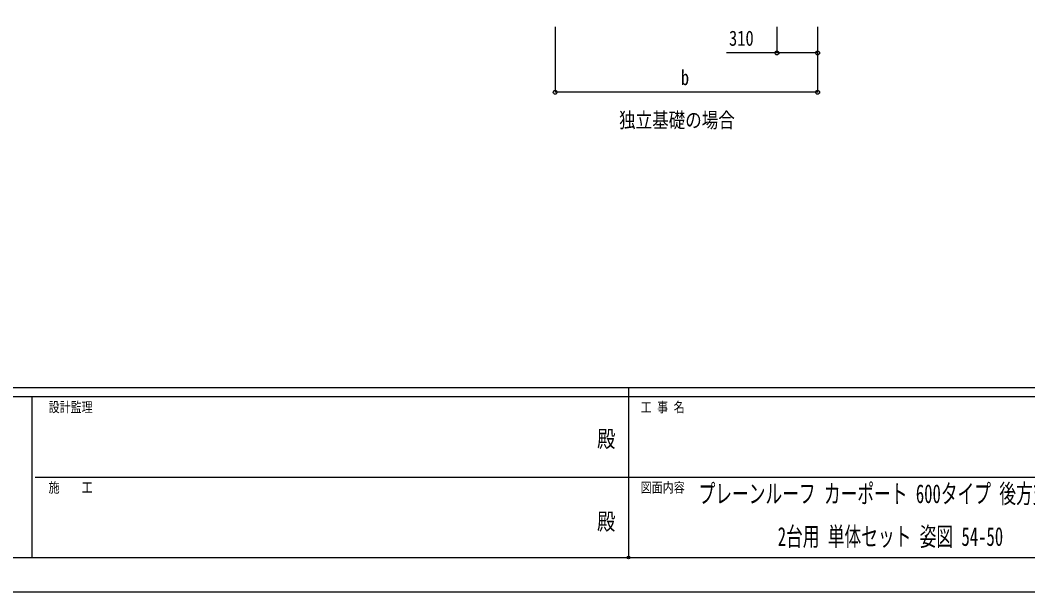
# Model space of a CAD drawing. Units: millimetres, scale not verified. Extents: x -14718 to 14718, y -10395 to 10395.
# Drawn here: x -4656 to 3026, y -10395 to -6034 of the extents above; entities that cross this region are included whole.
import ezdxf
from ezdxf.enums import TextEntityAlignment as Align

# ---------------------------------------------------------------- set-up
doc = ezdxf.new("R2010")
doc.units = ezdxf.units.MM
doc.header["$LTSCALE"] = 40
doc.header["$PDMODE"] = 32
doc.header["$PDSIZE"] = 20
for name, color, linetype in [('0-2_USER1', 3, 'Continuous'), ('0-6_YKK_D', 6, 'Continuous'), ('0-7_YKK_ZWAK', 7, 'Continuous')]:
    doc.layers.add(name, color=color, linetype=linetype)
doc.styles.add('ＭＳ ゴシック', font='')
doc.styles.get('ＭＳ ゴシック').set_extended_font_data('MS Gothic')

msp = doc.modelspace()

# ---------------------------------------------------------------- linework, layer by layer
at = {"layer": '0-6_YKK_D'}
for p, q in [((-577.02, -6083.86), (-577.02, -6584.86)), ((1112.98, -6083.86), (1112.98, -6284.86)), ((1422.98, -6083.86), (1422.98, -6284.86)), ((1422.98, -6083.86), (1422.98, -6584.86)), ((1422.98, -6583.86), (-577.02, -6583.86))]:
    msp.add_line(p, q, dxfattribs=at)
msp.add_lwpolyline([(1422.98, -6283.86), (1112.98, -6283.86), (727.88, -6283.86)], dxfattribs=at)
for centre in [(1112.98, -6283.86), (1422.98, -6283.86), (-577.02, -6583.86), (1422.98, -6583.86)]:
    msp.add_circle(centre, 14.88, dxfattribs=at)
at = {"layer": '0-7_YKK_ZWAK'}
for p, q in [((13632.57, -8837.5), (-13667.43, -8837.5)), ((-4567.43, -8907.5), (-13667.43, -8907.5)), ((-4567.43, -8907.5), (-4567.43, -10132.5)), ((-17.43, -8907.5), (-4567.43, -8907.5)), ((-17.43, -8837.5), (-17.43, -10132.5)), ((4532.57, -8907.5), (-17.43, -8907.5)), ((-4541.18, -9520), (-17.43, -9520)), ((-17.43, -9520), (4532.57, -9520)), ((-13667.43, -10132.5), (-4567.43, -10132.5)), ((-4567.43, -10132.5), (-17.43, -10132.5)), ((-17.43, -10132.5), (4532.57, -10132.5))]:
    msp.add_line(p, q, dxfattribs=at)
msp.add_lwpolyline([(-14717.5, -10395), (14717.5, -10395), (14717.5, 10395), (-14717.5, 10395)], close=True, dxfattribs=at)
msp.add_point((-17.43, -10132.5), dxfattribs=at)

# ---------------------------------------------------------------- texts
at = {"layer": '0-2_USER1', "style": 'ＭＳ ゴシック'}
for s, height, width, p in [('独立基礎の場合', 115.5, 0.8, (-89.89, -6888.86)), ('プレーンルーフ カーポート 600タイプ 後方支持', 143.7, 0.65, (516.44, -9760.92)), ('2台用 単体セット 姿図 54-50', 143.7, 0.65, (1119.46, -10087.58))]:
    msp.add_text(s, height=height, dxfattribs=dict(at, width=width)).set_placement(p, align=Align.BOTTOM_LEFT)
at = {"layer": '0-6_YKK_D', "style": 'ＭＳ ゴシック', "width": 0.8}
for s, p in [('310', (747.88, -6263.86)), ('b', (380.98, -6563.86))]:
    msp.add_text(s, height=115.5, dxfattribs=at).set_placement(p, align=Align.BOTTOM_LEFT)
at = {"layer": '0-7_YKK_ZWAK', "style": 'ＭＳ ゴシック', "width": 0.8}
for s, height, p in [('設計監理', 76.98, (-4439.1, -9047.5)), ('工 事 名', 76.98, (74.44, -9047.5)), ('殿', 128.3, (-257.83, -9330.42)), ('施\u3000\u3000工', 76.98, (-4439.1, -9660)), ('図面内容', 76.98, (74.44, -9660)), ('殿', 128.3, (-257.83, -9960.42))]:
    msp.add_text(s, height=height, dxfattribs=at).set_placement(p, align=Align.BOTTOM_LEFT)

doc.saveas('drawing.dxf')
